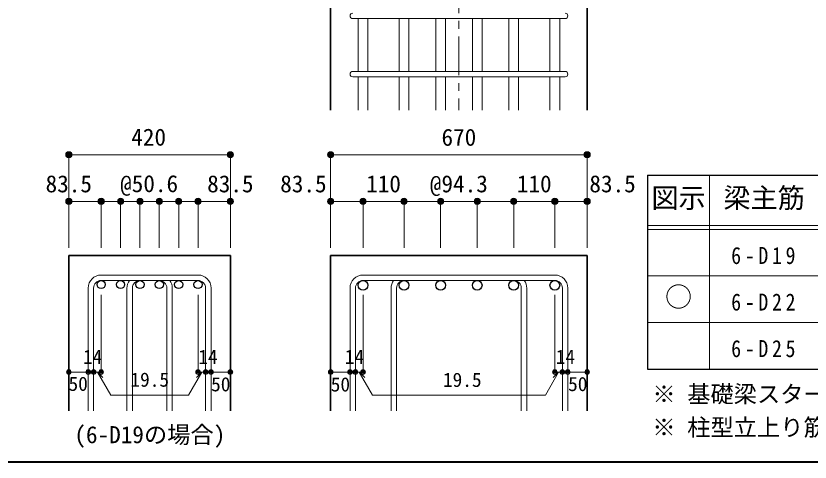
# Model space of a CAD drawing. Units: millimetres at full size, sheet at 1:20; details may follow other scales. Extents: x -3982 to 3969, y -2797 to 2801.
# Drawn here: x -665 to 1385, y -2797 to -1647 of the extents above; entities that cross this region are included whole.
import ezdxf
from ezdxf.enums import TextEntityAlignment as Align

# ---------------------------------------------------------------- set-up
doc = ezdxf.new("R2010")
doc.units = ezdxf.units.MM
doc.header["$LTSCALE"] = 20
doc.header["$PDMODE"] = 32
doc.header["$PDSIZE"] = 12
doc.linetypes.add('CHAIN1', pattern=[8, 5, -1, 1, -1])
for name, color, linetype, lineweight in [('6-1_躯体線', 2, 'Continuous', 35), ('6-5_梁主筋', 7, 'Continuous', 18), ('6-6_S.T.P.', 7, 'Continuous', 18), ('6-7_文字', 7, 'Continuous', 18), ('6-D_寸法', 4, 'Continuous', 9), ('6-E_枠', 7, 'Continuous', 18), ('F-0_枠', 6, 'Continuous', 40)]:
    doc.layers.add(name, color=color, linetype=linetype, lineweight=lineweight)
doc.styles.add('ＭＳ ゴシック', font='')
doc.styles.get('ＭＳ ゴシック').set_extended_font_data('MS Gothic')

msp = doc.modelspace()

# ---------------------------------------------------------------- linework, layer by layer
at = {"layer": '6-1_躯体線'}
for p, q in [((147.29, -1889.67), (147.29, -1489.67)), ((809.29, -1889.67), (809.29, -1489.67)), ((-528.44, -2264.67), (-528.44, -2664.67)), ((-528.44, -2264.67), (-111.44, -2264.67)), ((-111.44, -2264.67), (-111.44, -2664.67)), ((147.29, -2264.67), (147.29, -2664.67)), ((147.29, -2264.67), (809.29, -2264.67)), ((809.29, -2264.67), (809.29, -2664.67))]:
    msp.add_line(p, q, dxfattribs=at)
at = {"layer": '6-5_梁主筋'}
for p, q in [((218.29, -1653.67), (218.29, -1789.67)), ((243.29, -1653.67), (243.29, -1789.67)), ((324.29, -1653.67), (324.29, -1789.67)), ((349.29, -1653.67), (349.29, -1789.67)), ((418.62, -1653.67), (418.62, -1789.67)), ((443.62, -1653.67), (443.62, -1789.67)), ((512.96, -1653.67), (512.96, -1789.67)), ((537.96, -1653.67), (537.96, -1789.67)), ((607.29, -1653.67), (607.29, -1789.67)), ((632.29, -1653.67), (632.29, -1789.67)), ((713.29, -1653.67), (713.29, -1789.67)), ((738.29, -1653.67), (738.29, -1789.67)), ((218.29, -1803.67), (218.29, -1889.67)), ((243.29, -1803.67), (243.29, -1889.67)), ((324.29, -1803.67), (324.29, -1889.67)), ((349.29, -1803.67), (349.29, -1889.67)), ((418.62, -1803.67), (418.62, -1889.67)), ((443.62, -1803.67), (443.62, -1889.67)), ((512.96, -1803.67), (512.96, -1889.67)), ((537.96, -1803.67), (537.96, -1889.67)), ((607.29, -1803.67), (607.29, -1889.67)), ((632.29, -1803.67), (632.29, -1889.67)), ((713.29, -1803.67), (713.29, -1889.67)), ((738.29, -1803.67), (738.29, -1889.67))]:
    msp.add_line(p, q, dxfattribs=at)
at = {"layer": '6-5_梁主筋', "color": 3, "lineweight": 25}
for centre, radius in [((-444.94, -2339.17), 10.5), ((-394.94, -2339.17), 10.5), ((-344.94, -2339.17), 10.5), ((-294.94, -2339.17), 10.5), ((-244.94, -2339.17), 10.5), ((-194.94, -2339.17), 10.5), ((230.79, -2341.17), 12.5), ((336.79, -2341.17), 12.5), ((431.12, -2341.17), 12.5), ((525.46, -2341.17), 12.5), ((619.79, -2341.17), 12.5), ((725.79, -2341.17), 12.5)]:
    msp.add_circle(centre, radius, dxfattribs=at)
at = {"layer": '6-6_S.T.P.'}
for p, q in [((204.29, -1653.67), (751.9, -1653.67)), ((204.29, -1789.67), (751.9, -1789.67)), ((204.29, -1803.67), (751.9, -1803.67)), ((-194.94, -2314.67), (-444.94, -2314.67)), ((725.79, -2314.67), (230.79, -2314.67)), ((-194.94, -2328.67), (-444.94, -2328.67)), ((725.79, -2328.67), (230.79, -2328.67)), ((-478.44, -2348.17), (-478.44, -2664.67)), ((-464.44, -2348.17), (-464.44, -2664.67)), ((-378.44, -2348.17), (-378.44, -2664.67)), ((-364.44, -2348.17), (-364.44, -2664.67)), ((-275.44, -2348.17), (-275.44, -2664.67)), ((-261.44, -2348.17), (-261.44, -2664.67)), ((-175.44, -2348.17), (-175.44, -2664.67)), ((-161.44, -2348.17), (-161.44, -2664.67)), ((197.29, -2348.17), (197.29, -2664.67)), ((211.29, -2348.17), (211.29, -2664.67)), ((303.29, -2348.17), (303.29, -2664.67)), ((317.29, -2348.17), (317.29, -2664.67)), ((639.29, -2348.17), (639.29, -2664.67)), ((653.29, -2348.17), (653.29, -2664.67)), ((745.29, -2348.17), (745.29, -2664.67)), ((759.29, -2348.17), (759.29, -2664.67))]:
    msp.add_line(p, q, dxfattribs=at)
for centre, radius, start, end in [((204.29, -1646.67), 7, 90, 270), ((752.29, -1646.67), 7, 270, 90), ((204.29, -1796.67), 7, 90, 270), ((752.29, -1796.67), 7, 270, 90), ((-444.94, -2348.17), 33.5, 90, 180), ((-194.94, -2348.17), 33.5, 0, 90), ((230.79, -2348.17), 33.5, 90, 180), ((725.79, -2348.17), 33.5, 0, 90), ((-444.94, -2348.17), 19.5, 90, 180), ((-344.94, -2348.17), 33.5, 144.40235, 180), ((-344.94, -2348.17), 19.5, 90, 180), ((-294.94, -2348.17), 19.5, 0, 90), ((-294.94, -2348.17), 33.5, 0, 35.59765), ((-194.94, -2348.17), 19.5, 0, 90), ((230.79, -2348.17), 19.5, 90, 180), ((336.79, -2348.17), 33.5, 144.40235, 180), ((336.79, -2348.17), 19.5, 90, 180), ((619.79, -2348.17), 19.5, 0, 90), ((619.79, -2348.17), 33.5, 0, 35.59765), ((725.79, -2348.17), 19.5, 0, 90)]:
    msp.add_arc(centre, radius, start, end, dxfattribs=at)
at = {"layer": '6-D_寸法', "linetype": 'CHAIN1'}
msp.add_line((478.29, -739.67), (478.29, -1889.67), dxfattribs=at)
at = {"layer": '6-D_寸法'}
for p, q in [((-528.44, -2004.67), (-111.44, -2004.67)), ((-111.44, -2004.67), (-111.44, -2124.67)), ((147.29, -2004.67), (809.29, -2004.67)), ((809.29, -2004.67), (809.29, -2124.67)), ((-528.44, -2124.67), (-528.44, -2244.67)), ((-444.94, -2124.67), (-444.94, -2244.67)), ((-394.94, -2124.67), (-394.94, -2244.67)), ((-344.94, -2124.67), (-344.94, -2244.67)), ((-294.94, -2124.67), (-294.94, -2244.67)), ((-244.94, -2124.67), (-244.94, -2244.67)), ((-194.94, -2124.67), (-194.94, -2244.67)), ((-111.44, -2124.67), (-111.44, -2244.67)), ((147.29, -2124.67), (147.29, -2244.67)), ((230.79, -2124.67), (230.79, -2244.67)), ((230.79, -2124.67), (336.79, -2124.67)), ((336.79, -2124.67), (336.79, -2244.67)), ((336.79, -2124.67), (431.12, -2124.67)), ((431.12, -2124.67), (431.12, -2244.67)), ((431.12, -2124.67), (525.46, -2124.67)), ((525.46, -2124.67), (525.46, -2244.67)), ((525.46, -2124.67), (619.79, -2124.67)), ((619.79, -2124.67), (619.79, -2244.67)), ((619.79, -2124.67), (725.79, -2124.67)), ((725.79, -2124.67), (725.79, -2244.67)), ((725.79, -2124.67), (809.29, -2124.67)), ((809.29, -2124.67), (809.29, -2244.67)), ((-444.94, -2564.67), (-444.94, -2365.34)), ((-194.94, -2564.67), (-194.94, -2365.34)), ((230.79, -2564.67), (230.79, -2365.34)), ((725.79, -2564.67), (725.79, -2365.34)), ((-528.44, -2564.67), (-478.44, -2564.67)), ((-478.44, -2564.67), (-444.94, -2564.67)), ((-454.69, -2564.67), (-440.55, -2578.81)), ((-454.69, -2564.67), (-420.47, -2623.95)), ((-185.19, -2564.67), (-219.41, -2623.95)), ((-185.19, -2564.67), (-199.33, -2578.81)), ((-194.94, -2564.67), (-111.44, -2564.67)), ((-175.44, -2564.67), (-161.44, -2564.67)), ((147.29, -2564.67), (197.29, -2564.67)), ((197.29, -2564.67), (230.79, -2564.67)), ((221.04, -2564.67), (235.18, -2578.81)), ((221.04, -2564.67), (255.26, -2623.95)), ((735.54, -2564.67), (701.32, -2623.95)), ((735.54, -2564.67), (721.4, -2578.81)), ((725.79, -2564.67), (809.29, -2564.67)), ((745.29, -2564.67), (759.29, -2564.67)), ((-420.47, -2623.95), (-219.41, -2623.95)), ((255.26, -2623.95), (701.32, -2623.95))]:
    msp.add_line(p, q, dxfattribs=at)
for points in [[(-528.44, -2004.67), (-528.44, -2124.67), (-444.94, -2124.67)], [(147.29, -2004.67), (147.29, -2124.67), (230.79, -2124.67)], [(-444.94, -2124.67), (-252.94, -2124.67), (-111.44, -2124.67)]]:
    msp.add_lwpolyline(points, dxfattribs=at)
for centre, radius in [((-528.44, -2004.67), 8), ((-528.44, -2004.67), 7.2), ((-528.44, -2004.67), 6.4), ((-528.44, -2004.67), 5.6), ((-528.44, -2004.67), 4.8), ((-528.44, -2004.67), 4), ((-528.44, -2004.67), 3.2), ((-528.44, -2004.67), 2.4), ((-528.44, -2004.67), 1.6), ((-528.44, -2004.67), 0.8), ((-111.44, -2004.67), 8), ((-111.44, -2004.67), 7.2), ((-111.44, -2004.67), 6.4), ((-111.44, -2004.67), 5.6), ((-111.44, -2004.67), 4.8), ((-111.44, -2004.67), 4), ((-111.44, -2004.67), 3.2), ((-111.44, -2004.67), 2.4), ((-111.44, -2004.67), 1.6), ((-111.44, -2004.67), 0.8), ((147.29, -2004.67), 8), ((147.29, -2004.67), 7.2), ((147.29, -2004.67), 6.4), ((147.29, -2004.67), 5.6), ((147.29, -2004.67), 4.8), ((147.29, -2004.67), 4), ((147.29, -2004.67), 3.2), ((147.29, -2004.67), 2.4), ((147.29, -2004.67), 1.6), ((147.29, -2004.67), 0.8), ((809.29, -2004.67), 8), ((809.29, -2004.67), 7.2), ((809.29, -2004.67), 6.4), ((809.29, -2004.67), 5.6), ((809.29, -2004.67), 4.8), ((809.29, -2004.67), 4), ((809.29, -2004.67), 3.2), ((809.29, -2004.67), 2.4), ((809.29, -2004.67), 1.6), ((809.29, -2004.67), 0.8), ((-528.44, -2124.67), 8), ((-528.44, -2124.67), 7.2), ((-528.44, -2124.67), 6.4), ((-528.44, -2124.67), 5.6), ((-528.44, -2124.67), 4.8), ((-528.44, -2124.67), 4), ((-528.44, -2124.67), 3.2), ((-528.44, -2124.67), 2.4), ((-528.44, -2124.67), 1.6), ((-528.44, -2124.67), 0.8), ((-444.94, -2124.67), 8), ((-444.94, -2124.67), 7.2), ((-444.94, -2124.67), 6.4), ((-444.94, -2124.67), 5.6), ((-444.94, -2124.67), 4.8), ((-444.94, -2124.67), 4), ((-444.94, -2124.67), 3.2), ((-444.94, -2124.67), 2.4), ((-444.94, -2124.67), 1.6), ((-444.94, -2124.67), 0.8), ((-394.94, -2124.67), 8), ((-394.94, -2124.67), 7.2), ((-394.94, -2124.67), 6.4), ((-394.94, -2124.67), 5.6), ((-394.94, -2124.67), 4.8), ((-394.94, -2124.67), 4), ((-394.94, -2124.67), 3.2), ((-394.94, -2124.67), 2.4), ((-394.94, -2124.67), 1.6), ((-394.94, -2124.67), 0.8), ((-344.94, -2124.67), 8), ((-344.94, -2124.67), 7.2), ((-344.94, -2124.67), 6.4), ((-344.94, -2124.67), 5.6), ((-344.94, -2124.67), 4.8), ((-344.94, -2124.67), 4), ((-344.94, -2124.67), 3.2), ((-344.94, -2124.67), 2.4), ((-344.94, -2124.67), 1.6), ((-344.94, -2124.67), 0.8), ((-294.94, -2124.67), 8), ((-294.94, -2124.67), 7.2), ((-294.94, -2124.67), 6.4), ((-294.94, -2124.67), 5.6), ((-294.94, -2124.67), 4.8), ((-294.94, -2124.67), 4), ((-294.94, -2124.67), 3.2), ((-294.94, -2124.67), 2.4), ((-294.94, -2124.67), 1.6), ((-294.94, -2124.67), 0.8), ((-244.94, -2124.67), 8), ((-244.94, -2124.67), 7.2), ((-244.94, -2124.67), 6.4), ((-244.94, -2124.67), 5.6), ((-244.94, -2124.67), 4.8), ((-244.94, -2124.67), 4), ((-244.94, -2124.67), 3.2), ((-244.94, -2124.67), 2.4), ((-244.94, -2124.67), 1.6), ((-244.94, -2124.67), 0.8), ((-194.94, -2124.67), 8), ((-194.94, -2124.67), 7.2), ((-194.94, -2124.67), 6.4), ((-194.94, -2124.67), 5.6), ((-194.94, -2124.67), 4.8), ((-194.94, -2124.67), 4), ((-194.94, -2124.67), 3.2), ((-194.94, -2124.67), 2.4), ((-194.94, -2124.67), 1.6), ((-194.94, -2124.67), 0.8), ((-111.44, -2124.67), 8), ((-111.44, -2124.67), 7.2), ((-111.44, -2124.67), 6.4), ((-111.44, -2124.67), 5.6), ((-111.44, -2124.67), 4.8), ((-111.44, -2124.67), 4), ((-111.44, -2124.67), 3.2), ((-111.44, -2124.67), 2.4), ((-111.44, -2124.67), 1.6), ((-111.44, -2124.67), 0.8), ((147.29, -2124.67), 8), ((147.29, -2124.67), 7.2), ((147.29, -2124.67), 6.4), ((147.29, -2124.67), 5.6), ((147.29, -2124.67), 4.8), ((147.29, -2124.67), 4), ((147.29, -2124.67), 3.2), ((147.29, -2124.67), 2.4), ((147.29, -2124.67), 1.6), ((147.29, -2124.67), 0.8), ((230.79, -2124.67), 8), ((230.79, -2124.67), 7.2), ((230.79, -2124.67), 6.4), ((230.79, -2124.67), 5.6), ((230.79, -2124.67), 4.8), ((230.79, -2124.67), 4), ((230.79, -2124.67), 3.2), ((230.79, -2124.67), 2.4), ((230.79, -2124.67), 1.6), ((230.79, -2124.67), 0.8), ((336.79, -2124.67), 8), ((336.79, -2124.67), 7.2), ((336.79, -2124.67), 6.4), ((336.79, -2124.67), 5.6), ((336.79, -2124.67), 4.8), ((336.79, -2124.67), 4), ((336.79, -2124.67), 3.2), ((336.79, -2124.67), 2.4), ((336.79, -2124.67), 1.6), ((336.79, -2124.67), 0.8), ((431.12, -2124.67), 8), ((431.12, -2124.67), 7.2), ((431.12, -2124.67), 6.4), ((431.12, -2124.67), 5.6), ((431.12, -2124.67), 4.8), ((431.12, -2124.67), 4), ((431.12, -2124.67), 3.2), ((431.12, -2124.67), 2.4), ((431.12, -2124.67), 1.6), ((431.12, -2124.67), 0.8), ((525.46, -2124.67), 8), ((525.46, -2124.67), 7.2), ((525.46, -2124.67), 6.4), ((525.46, -2124.67), 5.6), ((525.46, -2124.67), 4.8), ((525.46, -2124.67), 4), ((525.46, -2124.67), 3.2), ((525.46, -2124.67), 2.4), ((525.46, -2124.67), 1.6), ((525.46, -2124.67), 0.8), ((619.79, -2124.67), 8), ((619.79, -2124.67), 7.2), ((619.79, -2124.67), 6.4), ((619.79, -2124.67), 5.6), ((619.79, -2124.67), 4.8), ((619.79, -2124.67), 4), ((619.79, -2124.67), 3.2), ((619.79, -2124.67), 2.4), ((619.79, -2124.67), 1.6), ((619.79, -2124.67), 0.8), ((725.79, -2124.67), 8), ((725.79, -2124.67), 7.2), ((725.79, -2124.67), 6.4), ((725.79, -2124.67), 5.6), ((725.79, -2124.67), 4.8), ((725.79, -2124.67), 4), ((725.79, -2124.67), 3.2), ((725.79, -2124.67), 2.4), ((725.79, -2124.67), 1.6), ((725.79, -2124.67), 0.8), ((809.29, -2124.67), 8), ((809.29, -2124.67), 7.2), ((809.29, -2124.67), 6.4), ((809.29, -2124.67), 5.6), ((809.29, -2124.67), 4.8), ((809.29, -2124.67), 4), ((809.29, -2124.67), 3.2), ((809.29, -2124.67), 2.4), ((809.29, -2124.67), 1.6), ((809.29, -2124.67), 0.8), ((-528.44, -2564.67), 4), ((-528.44, -2564.67), 3.6), ((-528.44, -2564.67), 3.2), ((-528.44, -2564.67), 2.8), ((-478.44, -2564.67), 4), ((-478.44, -2564.67), 3.6), ((-478.44, -2564.67), 3.2), ((-478.44, -2564.67), 2.8), ((-464.44, -2564.67), 4), ((-464.44, -2564.67), 3.6), ((-464.44, -2564.67), 3.2), ((-464.44, -2564.67), 2.8), ((-444.94, -2564.67), 4), ((-444.94, -2564.67), 3.6), ((-444.94, -2564.67), 3.2), ((-444.94, -2564.67), 2.8), ((-194.94, -2564.67), 4), ((-194.94, -2564.67), 3.6), ((-194.94, -2564.67), 3.2), ((-194.94, -2564.67), 2.8), ((-175.44, -2564.67), 4), ((-175.44, -2564.67), 3.6), ((-175.44, -2564.67), 3.2), ((-175.44, -2564.67), 2.8), ((-161.44, -2564.67), 4), ((-161.44, -2564.67), 3.6), ((-161.44, -2564.67), 3.2), ((-161.44, -2564.67), 2.8), ((-111.44, -2564.67), 4), ((-111.44, -2564.67), 3.6), ((-111.44, -2564.67), 3.2), ((-111.44, -2564.67), 2.8), ((147.29, -2564.67), 4), ((147.29, -2564.67), 3.6), ((147.29, -2564.67), 3.2), ((147.29, -2564.67), 2.8), ((197.29, -2564.67), 4), ((197.29, -2564.67), 3.6), ((197.29, -2564.67), 3.2), ((197.29, -2564.67), 2.8), ((211.29, -2564.67), 4), ((211.29, -2564.67), 3.6), ((211.29, -2564.67), 3.2), ((211.29, -2564.67), 2.8), ((230.79, -2564.67), 4), ((230.79, -2564.67), 3.6), ((230.79, -2564.67), 3.2), ((230.79, -2564.67), 2.8), ((725.79, -2564.67), 4), ((725.79, -2564.67), 3.6), ((725.79, -2564.67), 3.2), ((725.79, -2564.67), 2.8), ((745.29, -2564.67), 4), ((745.29, -2564.67), 3.6), ((745.29, -2564.67), 3.2), ((745.29, -2564.67), 2.8), ((759.29, -2564.67), 4), ((759.29, -2564.67), 3.6), ((759.29, -2564.67), 3.2), ((759.29, -2564.67), 2.8), ((809.29, -2564.67), 4), ((809.29, -2564.67), 3.6), ((809.29, -2564.67), 3.2), ((809.29, -2564.67), 2.8), ((-528.44, -2564.67), 2.4), ((-528.44, -2564.67), 2), ((-528.44, -2564.67), 1.6), ((-528.44, -2564.67), 1.2), ((-528.44, -2564.67), 0.8), ((-528.44, -2564.67), 0.4), ((-478.44, -2564.67), 2.4), ((-478.44, -2564.67), 2), ((-478.44, -2564.67), 1.6), ((-478.44, -2564.67), 1.2), ((-478.44, -2564.67), 0.8), ((-478.44, -2564.67), 0.4), ((-464.44, -2564.67), 2.4), ((-464.44, -2564.67), 2), ((-464.44, -2564.67), 1.6), ((-464.44, -2564.67), 1.2), ((-464.44, -2564.67), 0.8), ((-464.44, -2564.67), 0.4), ((-444.94, -2564.67), 2.4), ((-444.94, -2564.67), 2), ((-444.94, -2564.67), 1.6), ((-444.94, -2564.67), 1.2), ((-444.94, -2564.67), 0.8), ((-444.94, -2564.67), 0.4), ((-194.94, -2564.67), 2.4), ((-194.94, -2564.67), 2), ((-194.94, -2564.67), 1.6), ((-194.94, -2564.67), 1.2), ((-194.94, -2564.67), 0.8), ((-194.94, -2564.67), 0.4), ((-175.44, -2564.67), 2.4), ((-175.44, -2564.67), 2), ((-175.44, -2564.67), 1.6), ((-175.44, -2564.67), 1.2), ((-175.44, -2564.67), 0.8), ((-175.44, -2564.67), 0.4), ((-161.44, -2564.67), 2.4), ((-161.44, -2564.67), 2), ((-161.44, -2564.67), 1.6), ((-161.44, -2564.67), 1.2), ((-161.44, -2564.67), 0.8), ((-161.44, -2564.67), 0.4), ((-111.44, -2564.67), 2.4), ((-111.44, -2564.67), 2), ((-111.44, -2564.67), 1.6), ((-111.44, -2564.67), 1.2), ((-111.44, -2564.67), 0.8), ((-111.44, -2564.67), 0.4), ((147.29, -2564.67), 2.4), ((147.29, -2564.67), 2), ((147.29, -2564.67), 1.6), ((147.29, -2564.67), 1.2), ((147.29, -2564.67), 0.8), ((147.29, -2564.67), 0.4), ((197.29, -2564.67), 2.4), ((197.29, -2564.67), 2), ((197.29, -2564.67), 1.6), ((197.29, -2564.67), 1.2), ((197.29, -2564.67), 0.8), ((197.29, -2564.67), 0.4), ((211.29, -2564.67), 2.4), ((211.29, -2564.67), 2), ((211.29, -2564.67), 1.6), ((211.29, -2564.67), 1.2), ((211.29, -2564.67), 0.8), ((211.29, -2564.67), 0.4), ((230.79, -2564.67), 2.4), ((230.79, -2564.67), 2), ((230.79, -2564.67), 1.6), ((230.79, -2564.67), 1.2), ((230.79, -2564.67), 0.8), ((230.79, -2564.67), 0.4), ((725.79, -2564.67), 2.4), ((725.79, -2564.67), 2), ((725.79, -2564.67), 1.6), ((725.79, -2564.67), 1.2), ((725.79, -2564.67), 0.8), ((725.79, -2564.67), 0.4), ((745.29, -2564.67), 2.4), ((745.29, -2564.67), 2), ((745.29, -2564.67), 1.6), ((745.29, -2564.67), 1.2), ((745.29, -2564.67), 0.8), ((745.29, -2564.67), 0.4), ((759.29, -2564.67), 2.4), ((759.29, -2564.67), 2), ((759.29, -2564.67), 1.6), ((759.29, -2564.67), 1.2), ((759.29, -2564.67), 0.8), ((759.29, -2564.67), 0.4), ((809.29, -2564.67), 2.4), ((809.29, -2564.67), 2), ((809.29, -2564.67), 1.6), ((809.29, -2564.67), 1.2), ((809.29, -2564.67), 0.8), ((809.29, -2564.67), 0.4)]:
    msp.add_circle(centre, radius, dxfattribs=at)
at = {"layer": '6-D_寸法', "color": 7}
for p in [(-528.44, -2004.67), (-111.44, -2004.67), (147.29, -2004.67), (809.29, -2004.67), (-528.44, -2124.67), (-444.94, -2124.67), (-394.94, -2124.67), (-344.94, -2124.67), (-294.94, -2124.67), (-244.94, -2124.67), (-194.94, -2124.67), (-111.44, -2124.67), (147.29, -2124.67), (230.79, -2124.67), (336.79, -2124.67), (431.12, -2124.67), (525.46, -2124.67), (619.79, -2124.67), (725.79, -2124.67), (809.29, -2124.67), (-528.44, -2564.67), (-478.44, -2564.67), (-464.44, -2564.67), (-444.94, -2564.67), (-194.94, -2564.67), (-175.44, -2564.67), (-161.44, -2564.67), (-111.44, -2564.67), (147.29, -2564.67), (197.29, -2564.67), (211.29, -2564.67), (230.79, -2564.67), (725.79, -2564.67), (745.29, -2564.67), (759.29, -2564.67), (809.29, -2564.67)]:
    msp.add_point(p, dxfattribs=at)
at = {"layer": '6-E_枠', "color": 3, "lineweight": 25}
for p, q in [((965.14, -2056.95), (965.14, -2556.95)), ((965.14, -2056.95), (2406.83, -2056.95)), ((965.14, -2556.95), (2406.83, -2556.95))]:
    msp.add_line(p, q, dxfattribs=at)
at = {"layer": '6-E_枠'}
for p, q in [((1125.14, -2056.95), (1125.14, -2556.95)), ((965.14, -2186.95), (2406.83, -2186.95)), ((965.14, -2196.95), (2406.83, -2196.95)), ((965.14, -2316.95), (2406.83, -2316.95)), ((965.14, -2436.95), (2406.83, -2436.95))]:
    msp.add_line(p, q, dxfattribs=at)
at = {"layer": 'F-0_枠'}
msp.add_line((3969.4, -2796.83), (-3981.92, -2796.83), dxfattribs=at)

# ---------------------------------------------------------------- texts
at = {"layer": '6-7_文字', "color": 2, "style": 'ＭＳ ゴシック'}
for s, p in [('図示', (975.14, -2156.95)), ('梁主筋', (1160.98, -2156.95)), ('○', (1010.14, -2411.95))]:
    msp.add_text(s, height=51.32, dxfattribs=at).set_placement(p, align=Align.BOTTOM_LEFT)
at = {"layer": '6-7_文字', "style": 'ＭＳ ゴシック'}
for s, p in [('※ 基礎梁スターラップ     D13 @125', (977.51, -2656.67)), ('※ 柱型立上り筋●は引張側領域時', (977.51, -2742.34)), ('(6-D19の場合)', (-514.16, -2761.32))]:
    msp.add_text(s, height=43.99, dxfattribs=at).set_placement(p, align=Align.BOTTOM_LEFT)
at = {"layer": '6-7_文字', "char_height": 43.99, "attachment_point": 7, "style": 'ＭＳ ゴシック'}
for s, insert in [('\\T1.38;\\W0.85;6-D19', (1180.98, -2286.95)), ('\\T1.38;\\W0.85;6-D22', (1180.98, -2406.95)), ('\\T1.38;\\W0.85;6-D25', (1180.98, -2526.95))]:
    msp.add_mtext(s, dxfattribs=dict(at, insert=insert))
at = {"layer": '6-D_寸法', "style": 'ＭＳ ゴシック'}
for s, height, p in [('420', 43.99, (-367.34, -1994.35)), ('670', 43.99, (433.29, -1994.67)), ('83.5', 43.99, (-588.44, -2114.67)), ('@50.6', 43.99, (-396.03, -2114.19)), ('83.5', 43.99, (-171.44, -2114.67)), ('83.5', 43.99, (17.11, -2114.67)), ('110', 43.99, (238.79, -2114.67)), ('@94.3', 43.99, (403.29, -2114.67)), ('110', 43.99, (627.79, -2114.67)), ('83.5', 43.99, (814.92, -2114.67)), ('14', 36.66, (-491.75, -2554.6)), ('14', 36.66, (-194.44, -2554.89)), ('14', 36.66, (183.98, -2554.6)), ('14', 36.66, (728.17, -2554.66)), ('50', 36.66, (-529.26, -2624.24)), ('19.5', 36.66, (-369.5, -2613.54)), ('50', 36.66, (-161.27, -2625.45)), ('50', 36.66, (147.46, -2625.9)), ('19.5', 36.66, (437.03, -2614.02)), ('50', 36.66, (760.07, -2624.84))]:
    msp.add_text(s, height=height, dxfattribs=at).set_placement(p, align=Align.BOTTOM_LEFT)

doc.saveas('drawing.dxf')
